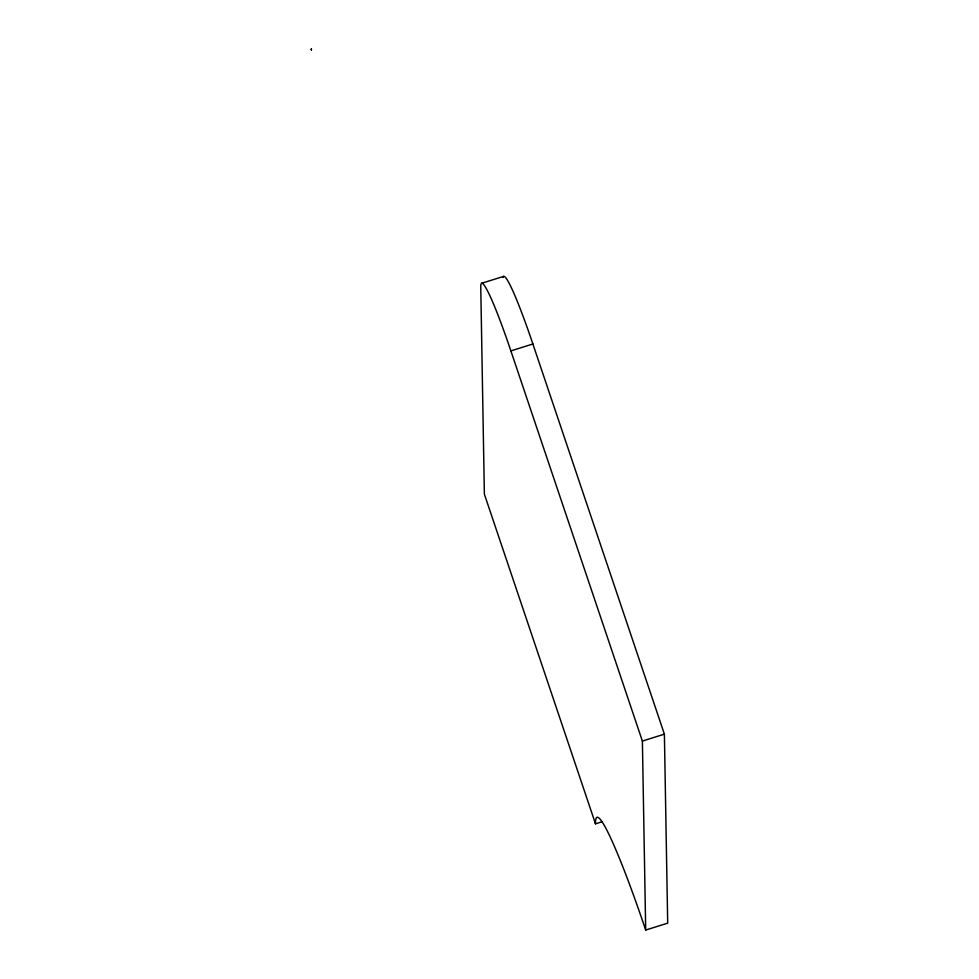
<?xml version="1.0" encoding="UTF-8"?>
<svg xmlns="http://www.w3.org/2000/svg" width="979" height="979" viewBox="0 0 979 979"><rect width="100%" height="100%" fill="white"/><g stroke="black" fill="none" stroke-linecap="round" stroke-linejoin="round"><path stroke-width="1.47" d="M481.68 283.261L503.695 276.372M510.879 350.898L532.882 343.996L664.398 734.164L667.69 923.16L645.687 930.05A165.292 13.155 72.6 0 0 595.489 823.816L484.372 494.15L480.762 287.165A99.173 7.893 72.6 0 1 510.879 350.898L642.383 741.066L645.687 930.05M642.383 741.066L664.398 734.164M595.489 823.816L602.379 821.662M502.973 277.522A99.173 7.893 72.6 0 1 532.882 343.996M311.383 50.051L311.31 48.95L311.383 50.051"/></g></svg>
